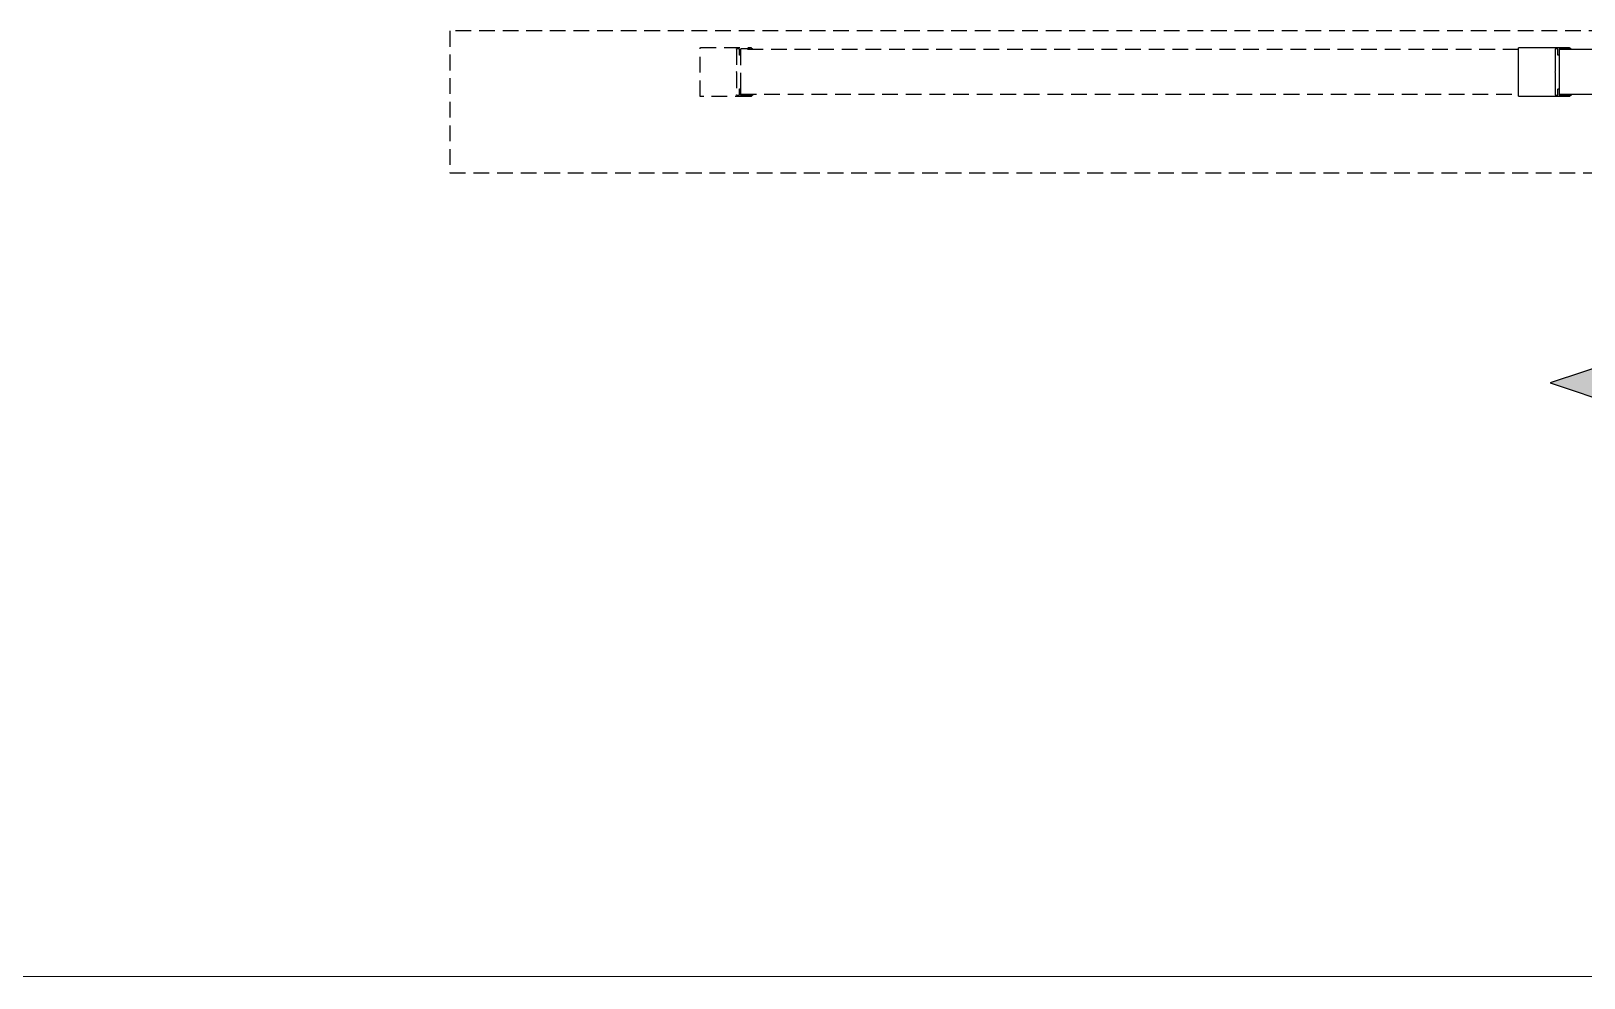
# Model space of a CAD drawing. Extents: x 225000 to 2157367, y 208400 to 840900.
# Drawn here: x 507294 to 508527, y 399852 to 400604 of the extents above; entities that cross this region are included whole.
import ezdxf
from ezdxf.enums import TextEntityAlignment as Align

# ---------------------------------------------------------------- set-up
doc = ezdxf.new("R2010")
doc.units = 0
doc.header["$LTSCALE"] = 10
doc.linetypes.add('XFDP20-DC-PH1$0$HIDDEN2', pattern=[0.1875, 0.125, -0.0625])
doc.layers.add('XFDP20-DC-PH1$0$A-Door (PH1)', color=2, linetype='Continuous')
doc.layers.add('XFDP20-DC-PH1$0$A-W-P3 (PH1)', color=2, linetype='Continuous')
doc.styles.add('XFDP20-DC-PH1$0$AA-TXT', font='isocp.shx', dxfattribs={"width": 0.8, "bigfont": 'china.shx'})

# ---------------------------------------------------------------- blocks, each defined once
blk = doc.blocks.new('XFDP20-DC-PH1$0$Door-60+60x000')
blk.add_hatch(color=256).paths.add_polyline_path([(2.47, 30.45), (20.47, 36.45), (20.47, 24.45)])
for p, q in [((2.47, 30.45, 0), (20.47, 36.45, 0)), ((20.47, 24.45, 0), (2.47, 30.45, 0))]:
    blk.add_line(p, q)
at = {"color": 9, "linetype": 'XFDP20-DC-PH1$0$HIDDEN2'}
blk.add_lwpolyline([(-84.91, 13.76), (214.91, 13.76), (214.91, 2.5), (-84.91, 2.5)], close=True, dxfattribs=at)
at = {"color": 1, "linetype": 'XFDP20-DC-PH1$0$HIDDEN2'}
blk.add_lwpolyline([(-65, 3.82), (-61, 3.82, 0.158507), (-60.98, 3.83), (-60.87, 3.91, 0.72636), (-60.89, 3.96), (-61.04, 3.96, 0.414214), (-61.06, 3.94, -0.414214), (-61.08, 3.92), (-61.79, 3.92, -0.414214), (-61.82, 3.95), (-61.82, 4.39, 0.414214), (-61.85, 4.42), (-61.89, 4.42, 0.414214), (-61.92, 4.39), (-61.92, 3.95, -0.414214), (-61.95, 3.92), (-62.11, 3.92, -0.414214), (-62.14, 3.95), (-62.14, 5.73), (-62.17, 5.76), (-62.14, 5.79), (-62.14, 7.57, -0.414214), (-62.11, 7.6), (-61.95, 7.6, -0.414214), (-61.92, 7.57), (-61.92, 7.13, 0.414214), (-61.89, 7.1), (-61.85, 7.1, 0.414214), (-61.82, 7.13), (-61.82, 7.57, -0.414214), (-61.79, 7.6), (-61.08, 7.6, -0.414214), (-61.06, 7.58), (-61.06, 7.58, 0.414214), (-61.04, 7.56), (-60.89, 7.56, 0.72636), (-60.87, 7.61), (-60.98, 7.69, 0.158507), (-61, 7.7), (-65, 7.7, 0.414214), (-65.03, 7.67), (-65.03, 3.85, 0.414214)], format="xyb", close=True, dxfattribs=at)
blk.add_lwpolyline([(-61.82, 3.96), (-61.82, 7.53), (-0.03, 7.53), (-0.03, 3.96)], close=True, dxfattribs=at)
blk.add_lwpolyline([(0, 3.82), (4, 3.82, 0.158507), (4.02, 3.83), (4.13, 3.91, 0.72636), (4.11, 3.96), (3.96, 3.96, 0.414214), (3.94, 3.94, -0.414214), (3.92, 3.92), (3.21, 3.92, -0.414214), (3.18, 3.95), (3.18, 4.39, 0.414214), (3.15, 4.42), (3.11, 4.42, 0.414214), (3.08, 4.39), (3.08, 3.95, -0.414214), (3.05, 3.92), (2.89, 3.92, -0.414214), (2.86, 3.95), (2.86, 5.73), (2.83, 5.76), (2.86, 5.79), (2.86, 7.57, -0.414214), (2.89, 7.6), (3.05, 7.6, -0.414214), (3.08, 7.57), (3.08, 7.13, 0.414214), (3.11, 7.1), (3.15, 7.1, 0.414214), (3.18, 7.13), (3.18, 7.57, -0.414214), (3.21, 7.6), (3.92, 7.6, -0.414214), (3.94, 7.58), (3.94, 7.58, 0.414214), (3.96, 7.56), (4.11, 7.56, 0.72636), (4.13, 7.61), (4.02, 7.69, 0.158507), (4, 7.7), (0, 7.7, 0.414214), (-0.03, 7.67), (-0.03, 3.85, 0.414214)], format="xyb", close=True)
blk.add_lwpolyline([(3.18, 3.96), (3.18, 7.53), (61.79, 7.53), (61.79, 3.96)], close=True)
at = {"color": 9, "style": 'XFDP20-DC-PH1$0$AA-TXT', "width": 0.45}
blk.add_attdef('120X240', text='', height=10, dxfattribs=at).set_placement((65, 20.29), align=Align.MIDDLE_CENTER)
blk = doc.blocks.new('XFDP20-DC-PH1')
at = {"layer": 'XFDP20-DC-PH1$0$A-W-P3 (PH1)'}
blk.add_line((511825.6, 199852.3), (506450.6, 199853.6, 0), dxfattribs=at)
at = {"layer": 'XFDP20-DC-PH1$0$A-Door (PH1)', "xscale": -10, "yscale": 10, "zscale": 10, "rotation": 180}
blk.add_blockref('XFDP20-DC-PH1$0$Door-60+60x000', (508475.6, 200629.5, 0), dxfattribs=at)

msp = doc.modelspace()

# ---------------------------------------------------------------- block references
msp.add_blockref('XFDP20-DC-PH1', (0, 200000))

doc.saveas('drawing.dxf')
